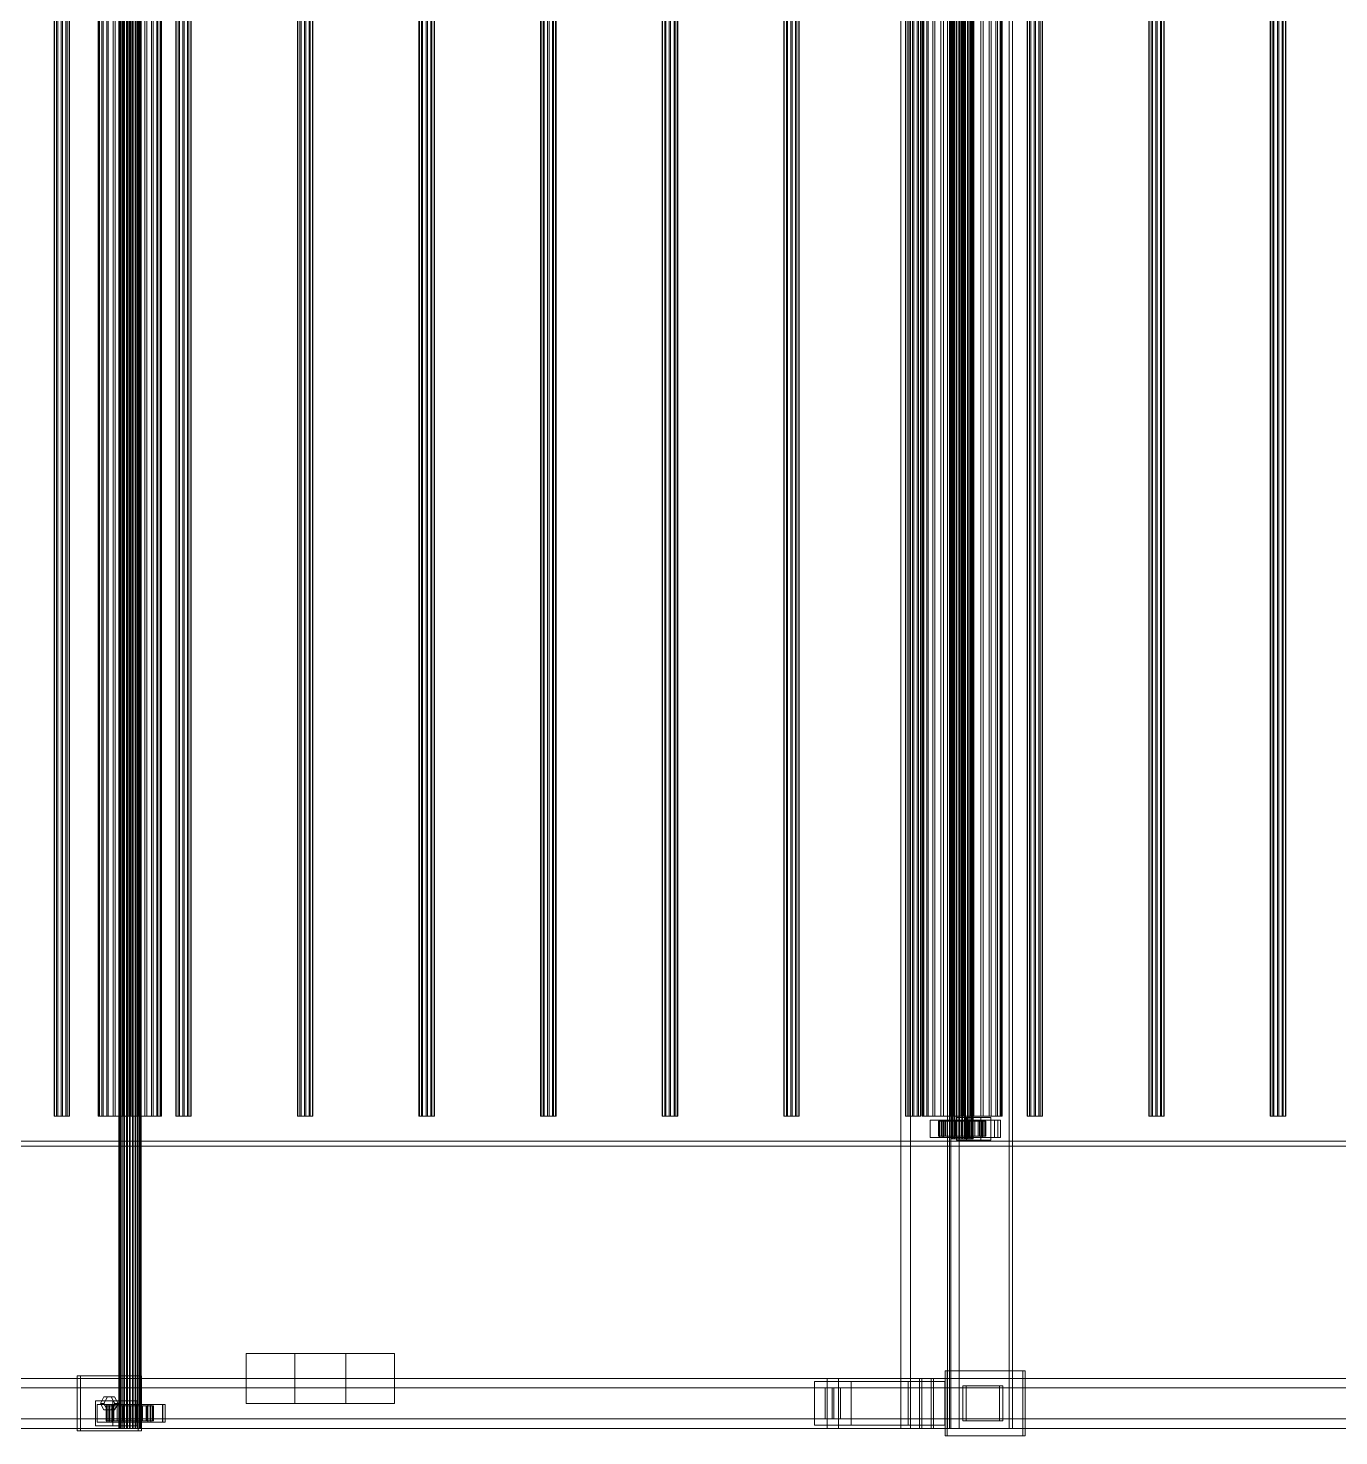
# Model space of a CAD drawing. Header units: millimetres. Extents: x -1970 to 59977, y -50268 to 6837.
# Drawn here: x 27973 to 29023, y -19506 to -18378 of the extents above; entities that cross this region are included whole.
import ezdxf

# ---------------------------------------------------------------- set-up
doc = ezdxf.new("R2010")
doc.units = ezdxf.units.MM
doc.layers.add('superior_C03', color=7, linetype='Continuous', lineweight=0)

msp = doc.modelspace()

# ---------------------------------------------------------------- linework, layer by layer
at = {"layer": 'superior_C03'}
for p, q in [((28045.63, -19500), (28045.63, -16500)), ((28045.855, -19500), (28045.855, -16500)), ((28046.019, -19500), (28046.019, -16500)), ((28046.677, -19500), (28046.677, -16500)), ((28046.994, -19500), (28046.994, -16500)), ((28048.04, -19500), (28048.04, -16500)), ((28048.489, -19500), (28048.489, -16500)), ((28049.853, -19500), (28049.853, -16500)), ((28050.403, -19500), (28050.403, -16500)), ((28051.99, -19500), (28051.99, -16500)), ((28052.604, -19500), (28052.604, -16500)), ((28054.307, -19500), (28054.307, -16500)), ((28054.942, -19500), (28054.942, -16500)), ((28056.646, -19500), (28056.646, -16500)), ((28057.259, -19500), (28057.259, -16500)), ((28058.847, -19500), (28058.847, -16500)), ((28059.397, -19500), (28059.397, -16500)), ((28060.76, -19500), (28060.76, -16500)), ((28061.209, -19500), (28061.209, -16500)), ((28062.255, -19500), (28062.255, -16500)), ((28062.573, -19500), (28062.573, -16500)), ((28063.23, -19500), (28063.23, -16500)), ((28063.395, -16500), (28063.395, -19500)), ((28063.619, -19500), (28063.619, -16500)), ((28672.271, -16500), (28672.271, -19500)), ((28680.131, -19500), (28680.131, -16500)), ((28709.696, -16500), (28709.696, -19500)), ((28711.249, -19500), (28711.249, -16500)), ((28712.391, -19500), (28712.391, -16500)), ((28719.109, -16500), (28719.109, -19500)), ((28759.199, -19500), (28759.199, -16500)), ((28761.894, -16500), (28761.894, -19500)), ((28712.428, -19268), (28712.428, -16732)), ((28712.652, -19268), (28712.652, -16732)), ((28712.816, -19268), (28712.816, -16732)), ((28713.474, -19268), (28713.474, -16732)), ((28713.791, -19268), (28713.791, -16732)), ((28714.838, -19268), (28714.838, -16732)), ((28715.287, -19268), (28715.287, -16732)), ((28716.65, -19268), (28716.65, -16732)), ((28717.2, -19268), (28717.2, -16732)), ((28718.787, -19268), (28718.787, -16732)), ((28719.401, -19268), (28719.401, -16732)), ((28721.105, -19268), (28721.105, -16732)), ((28721.74, -19268), (28721.74, -16732)), ((28723.443, -19268), (28723.443, -16732)), ((28724.057, -19268), (28724.057, -16732)), ((28725.644, -19268), (28725.644, -16732)), ((28726.194, -19268), (28726.194, -16732)), ((28727.558, -19268), (28727.558, -16732)), ((28728.007, -19268), (28728.007, -16732)), ((28729.053, -19268), (28729.053, -16732)), ((28729.37, -19268), (28729.37, -16732)), ((28730.028, -19268), (28730.028, -16732)), ((28730.192, -16732), (28730.192, -19268)), ((28730.416, -19268), (28730.416, -16732)), ((27993.921, -16750), (27993.921, -19250)), ((27994.265, -16750), (27994.265, -19250)), ((27995.941, -16750), (27995.941, -19250)), ((27996.84, -16750), (27996.84, -19250)), ((27999.553, -16750), (27999.553, -19250)), ((28000.665, -16750), (28000.665, -19250)), ((28003.377, -16750), (28003.377, -19250)), ((28004.277, -16750), (28004.277, -19250)), ((28005.953, -16750), (28005.953, -19250)), ((28006.297, -19250), (28006.297, -16750)), ((28029.241, -19250), (28029.241, -16750)), ((28029.874, -19250), (28029.874, -16750)), ((28030.337, -19250), (28030.337, -16750)), ((28032.193, -19250), (28032.193, -16750)), ((28033.09, -19250), (28033.09, -16750)), ((28036.042, -19250), (28036.042, -16750)), ((28037.309, -19250), (28037.309, -16750)), ((28041.157, -19250), (28041.157, -16750)), ((28042.709, -19250), (28042.709, -16750)), ((28047.189, -19250), (28047.189, -16750)), ((28048.921, -19250), (28048.921, -16750)), ((28053.729, -19250), (28053.729, -16750)), ((28055.521, -19250), (28055.521, -16750)), ((28060.329, -19250), (28060.329, -16750)), ((28062.06, -19250), (28062.06, -16750)), ((28066.541, -19250), (28066.541, -16750)), ((28068.093, -19250), (28068.093, -16750)), ((28071.94, -19250), (28071.94, -16750)), ((28073.208, -19250), (28073.208, -16750)), ((28076.16, -19250), (28076.16, -16750)), ((28077.056, -19250), (28077.056, -16750)), ((28078.912, -19250), (28078.912, -16750)), ((28079.376, -16750), (28079.376, -19250)), ((28080.009, -19250), (28080.009, -16750)), ((28091.367, -16750), (28091.367, -19250)), ((28091.71, -16750), (28091.71, -19250)), ((28093.387, -16750), (28093.387, -19250)), ((28094.286, -16750), (28094.286, -19250)), ((28096.999, -16750), (28096.999, -19250)), ((28098.11, -16750), (28098.11, -19250)), ((28100.823, -16750), (28100.823, -19250)), ((28101.722, -16750), (28101.722, -19250)), ((28103.399, -16750), (28103.399, -19250)), ((28103.742, -19250), (28103.742, -16750)), ((28188.812, -16750), (28188.812, -19250)), ((28189.156, -16750), (28189.156, -19250)), ((28190.832, -16750), (28190.832, -19250)), ((28191.732, -16750), (28191.732, -19250)), ((28194.444, -16750), (28194.444, -19250)), ((28195.556, -16750), (28195.556, -19250)), ((28198.269, -16750), (28198.269, -19250)), ((28199.168, -16750), (28199.168, -19250)), ((28200.844, -16750), (28200.844, -19250)), ((28201.188, -19250), (28201.188, -16750)), ((28286.258, -16750), (28286.258, -19250)), ((28286.602, -16750), (28286.602, -19250)), ((28288.278, -16750), (28288.278, -19250)), ((28289.177, -16750), (28289.177, -19250)), ((28291.89, -16750), (28291.89, -19250)), ((28293.002, -16750), (28293.002, -19250)), ((28295.714, -16750), (28295.714, -19250)), ((28296.614, -16750), (28296.614, -19250)), ((28298.29, -16750), (28298.29, -19250)), ((28298.634, -19250), (28298.634, -16750)), ((28383.704, -16750), (28383.704, -19250)), ((28384.047, -16750), (28384.047, -19250)), ((28385.724, -16750), (28385.724, -19250)), ((28386.623, -16750), (28386.623, -19250)), ((28389.336, -16750), (28389.336, -19250)), ((28390.447, -16750), (28390.447, -19250)), ((28393.16, -16750), (28393.16, -19250)), ((28394.059, -16750), (28394.059, -19250)), ((28395.736, -16750), (28395.736, -19250)), ((28396.079, -19250), (28396.079, -16750)), ((28481.149, -16750), (28481.149, -19250)), ((28481.493, -16750), (28481.493, -19250)), ((28483.169, -16750), (28483.169, -19250)), ((28484.069, -16750), (28484.069, -19250)), ((28486.781, -16750), (28486.781, -19250)), ((28487.893, -16750), (28487.893, -19250)), ((28490.606, -16750), (28490.606, -19250)), ((28491.505, -16750), (28491.505, -19250)), ((28493.181, -16750), (28493.181, -19250)), ((28493.525, -19250), (28493.525, -16750)), ((28578.595, -16750), (28578.595, -19250)), ((28578.939, -16750), (28578.939, -19250)), ((28580.615, -16750), (28580.615, -19250)), ((28581.514, -16750), (28581.514, -19250)), ((28584.227, -16750), (28584.227, -19250)), ((28585.339, -16750), (28585.339, -19250)), ((28588.051, -16750), (28588.051, -19250)), ((28588.951, -16750), (28588.951, -19250)), ((28590.627, -16750), (28590.627, -19250)), ((28590.971, -19250), (28590.971, -16750)), ((28676.041, -16750), (28676.041, -19250)), ((28676.384, -16750), (28676.384, -19250)), ((28678.061, -16750), (28678.061, -19250)), ((28678.96, -16750), (28678.96, -19250)), ((28681.673, -16750), (28681.673, -19250)), ((28682.784, -16750), (28682.784, -19250)), ((28685.497, -16750), (28685.497, -19250)), ((28686.396, -16750), (28686.396, -19250)), ((28688.073, -16750), (28688.073, -19250)), ((28688.416, -19250), (28688.416, -16750)), ((28689.442, -19250), (28689.442, -16750)), ((28690.239, -19250), (28690.239, -16750)), ((28690.824, -19250), (28690.824, -16750)), ((28693.162, -19250), (28693.162, -16750)), ((28694.291, -19250), (28694.291, -16750)), ((28698.01, -19250), (28698.01, -16750)), ((28699.607, -19250), (28699.607, -16750)), ((28704.454, -19250), (28704.454, -16750)), ((28706.41, -19250), (28706.41, -16750)), ((28712.054, -19250), (28712.054, -16750)), ((28714.236, -19250), (28714.236, -16750)), ((28720.293, -19250), (28720.293, -16750)), ((28722.551, -19250), (28722.551, -16750)), ((28728.609, -19250), (28728.609, -16750)), ((28730.79, -19250), (28730.79, -16750)), ((28736.434, -19250), (28736.434, -16750)), ((28738.39, -19250), (28738.39, -16750)), ((28743.237, -19250), (28743.237, -16750)), ((28744.834, -19250), (28744.834, -16750)), ((28748.553, -19250), (28748.553, -16750)), ((28749.682, -19250), (28749.682, -16750)), ((28752.02, -19250), (28752.02, -16750)), ((28752.605, -16750), (28752.605, -19250)), ((28753.402, -19250), (28753.402, -16750)), ((28773.486, -16750), (28773.486, -19250)), ((28773.83, -16750), (28773.83, -19250)), ((28775.506, -16750), (28775.506, -19250)), ((28776.406, -16750), (28776.406, -19250)), ((28779.118, -16750), (28779.118, -19250)), ((28780.23, -16750), (28780.23, -19250)), ((28782.942, -16750), (28782.942, -19250)), ((28783.842, -16750), (28783.842, -19250)), ((28785.518, -16750), (28785.518, -19250)), ((28785.862, -19250), (28785.862, -16750)), ((28870.932, -16750), (28870.932, -19250)), ((28871.275, -16750), (28871.275, -19250)), ((28872.952, -16750), (28872.952, -19250)), ((28873.851, -16750), (28873.851, -19250)), ((28876.564, -16750), (28876.564, -19250)), ((28877.676, -16750), (28877.676, -19250)), ((28880.388, -16750), (28880.388, -19250)), ((28881.288, -16750), (28881.288, -19250)), ((28882.964, -16750), (28882.964, -19250)), ((28883.308, -19250), (28883.308, -16750)), ((28968.378, -16750), (28968.378, -19250)), ((28968.721, -16750), (28968.721, -19250)), ((28970.398, -16750), (28970.398, -19250)), ((28971.297, -16750), (28971.297, -19250)), ((28974.009, -16750), (28974.009, -19250)), ((28975.121, -16750), (28975.121, -19250)), ((28977.834, -16750), (28977.834, -19250)), ((28978.733, -16750), (28978.733, -19250)), ((28980.41, -16750), (28980.41, -19250)), ((28980.753, -19250), (28980.753, -16750)), ((27994.265, -19250), (27993.921, -19250)), ((27993.921, -19250), (27995.941, -19250)), ((27996.84, -19250), (27994.265, -19250)), ((27995.941, -19250), (27999.553, -19250)), ((28000.665, -19250), (27996.84, -19250)), ((27999.553, -19250), (28003.377, -19250)), ((28004.277, -19250), (28000.665, -19250)), ((28003.377, -19250), (28005.953, -19250)), ((28006.297, -19250), (28004.277, -19250)), ((28005.953, -19250), (28006.297, -19250)), ((28029.874, -19250), (28029.241, -19250)), ((28029.241, -19250), (28030.337, -19250)), ((28032.193, -19250), (28029.874, -19250)), ((28030.337, -19250), (28033.09, -19250)), ((28036.042, -19250), (28032.193, -19250)), ((28033.09, -19250), (28037.309, -19250)), ((28041.157, -19250), (28036.042, -19250)), ((28037.309, -19250), (28042.709, -19250)), ((28047.189, -19250), (28041.157, -19250)), ((28042.709, -19250), (28048.921, -19250)), ((28053.729, -19250), (28047.189, -19250)), ((28048.921, -19250), (28055.521, -19250)), ((28060.329, -19250), (28053.729, -19250)), ((28055.521, -19250), (28062.06, -19250)), ((28066.541, -19250), (28060.329, -19250)), ((28062.06, -19250), (28068.093, -19250)), ((28071.94, -19250), (28066.541, -19250)), ((28068.093, -19250), (28073.208, -19250)), ((28076.16, -19250), (28071.94, -19250)), ((28073.208, -19250), (28077.056, -19250)), ((28078.912, -19250), (28076.16, -19250)), ((28077.056, -19250), (28079.376, -19250)), ((28080.009, -19250), (28078.912, -19250)), ((28079.376, -19250), (28080.009, -19250)), ((28091.71, -19250), (28091.367, -19250)), ((28091.367, -19250), (28093.387, -19250)), ((28094.286, -19250), (28091.71, -19250)), ((28093.387, -19250), (28096.999, -19250)), ((28098.11, -19250), (28094.286, -19250)), ((28096.999, -19250), (28100.823, -19250)), ((28101.722, -19250), (28098.11, -19250)), ((28100.823, -19250), (28103.399, -19250)), ((28103.742, -19250), (28101.722, -19250)), ((28103.399, -19250), (28103.742, -19250)), ((28189.156, -19250), (28188.812, -19250)), ((28188.812, -19250), (28190.832, -19250)), ((28191.732, -19250), (28189.156, -19250)), ((28190.832, -19250), (28194.444, -19250)), ((28195.556, -19250), (28191.732, -19250)), ((28194.444, -19250), (28198.269, -19250)), ((28199.168, -19250), (28195.556, -19250)), ((28198.269, -19250), (28200.844, -19250)), ((28201.188, -19250), (28199.168, -19250)), ((28200.844, -19250), (28201.188, -19250)), ((28286.602, -19250), (28286.258, -19250)), ((28286.258, -19250), (28288.278, -19250)), ((28289.177, -19250), (28286.602, -19250)), ((28288.278, -19250), (28291.89, -19250)), ((28293.002, -19250), (28289.177, -19250)), ((28291.89, -19250), (28295.714, -19250)), ((28296.614, -19250), (28293.002, -19250)), ((28295.714, -19250), (28298.29, -19250)), ((28298.634, -19250), (28296.614, -19250)), ((28298.29, -19250), (28298.634, -19250)), ((28384.047, -19250), (28383.704, -19250)), ((28383.704, -19250), (28385.724, -19250)), ((28386.623, -19250), (28384.047, -19250)), ((28385.724, -19250), (28389.336, -19250)), ((28390.447, -19250), (28386.623, -19250)), ((28389.336, -19250), (28393.16, -19250)), ((28394.059, -19250), (28390.447, -19250)), ((28393.16, -19250), (28395.736, -19250)), ((28396.079, -19250), (28394.059, -19250)), ((28395.736, -19250), (28396.079, -19250)), ((28481.493, -19250), (28481.149, -19250)), ((28481.149, -19250), (28483.169, -19250)), ((28484.069, -19250), (28481.493, -19250)), ((28483.169, -19250), (28486.781, -19250)), ((28487.893, -19250), (28484.069, -19250)), ((28486.781, -19250), (28490.606, -19250)), ((28491.505, -19250), (28487.893, -19250)), ((28490.606, -19250), (28493.181, -19250)), ((28493.525, -19250), (28491.505, -19250)), ((28493.181, -19250), (28493.525, -19250)), ((28578.939, -19250), (28578.595, -19250)), ((28578.595, -19250), (28580.615, -19250)), ((28581.514, -19250), (28578.939, -19250)), ((28580.615, -19250), (28584.227, -19250)), ((28585.339, -19250), (28581.514, -19250)), ((28584.227, -19250), (28588.051, -19250)), ((28588.951, -19250), (28585.339, -19250)), ((28588.051, -19250), (28590.627, -19250)), ((28590.971, -19250), (28588.951, -19250)), ((28590.627, -19250), (28590.971, -19250)), ((28676.384, -19250), (28676.041, -19250)), ((28676.041, -19250), (28678.061, -19250)), ((28678.96, -19250), (28676.384, -19250)), ((28678.061, -19250), (28681.673, -19250)), ((28682.784, -19250), (28678.96, -19250)), ((28681.673, -19250), (28685.497, -19250)), ((28686.396, -19250), (28682.784, -19250)), ((28685.497, -19250), (28688.073, -19250)), ((28688.416, -19250), (28686.396, -19250)), ((28688.073, -19250), (28688.416, -19250)), ((28690.239, -19250), (28689.442, -19250)), ((28689.442, -19250), (28690.824, -19250)), ((28693.162, -19250), (28690.239, -19250)), ((28690.824, -19250), (28694.291, -19250)), ((28698.01, -19250), (28693.162, -19250)), ((28694.291, -19250), (28699.607, -19250)), ((28705.538, -19253), (28695.793, -19253)), ((28695.793, -19253), (28695.793, -19267)), ((28706.573, -19253), (28695.793, -19253)), ((28704.454, -19250), (28698.01, -19250)), ((28699.607, -19250), (28706.41, -19250)), ((28703.254, -19254), (28702.434, -19254)), ((28702.434, -19254), (28712.428, -19254)), ((28702.434, -19266), (28702.434, -19254)), ((28702.434, -19254), (28702.907, -19254)), ((28702.907, -19254), (28712.652, -19254)), ((28702.907, -19266), (28702.907, -19254)), ((28702.907, -19254), (28704.643, -19254)), ((28749.974, -19253), (28703.2, -19253)), ((28703.2, -19253), (28703.2, -19267)), ((28705.446, -19253), (28703.2, -19253)), ((28705.313, -19254), (28703.254, -19254)), ((28703.254, -19254), (28712.816, -19254)), ((28703.254, -19266), (28703.254, -19254)), ((28712.054, -19250), (28704.454, -19250)), ((28704.643, -19254), (28713.474, -19254)), ((28704.643, -19266), (28704.643, -19254)), ((28704.643, -19254), (28707.521, -19254)), ((28708.469, -19254), (28705.313, -19254)), ((28705.313, -19254), (28713.791, -19254)), ((28705.313, -19266), (28705.313, -19254)), ((28705.446, -19267), (28705.446, -19253)), ((28705.446, -19253), (28752.22, -19253)), ((28705.538, -19267), (28705.538, -19253)), ((28705.538, -19253), (28716.317, -19253)), ((28706.41, -19250), (28714.236, -19250)), ((28706.573, -19267), (28706.573, -19253)), ((28706.573, -19253), (28716.317, -19253)), ((28707.521, -19254), (28714.838, -19254)), ((28707.521, -19266), (28707.521, -19254)), ((28707.521, -19254), (28711.347, -19254)), ((28712.509, -19254), (28708.469, -19254)), ((28708.469, -19254), (28715.287, -19254)), ((28708.469, -19266), (28708.469, -19254)), ((28711.347, -19254), (28716.65, -19254)), ((28711.347, -19266), (28711.347, -19254)), ((28711.347, -19254), (28715.86, -19254)), ((28720.293, -19250), (28712.054, -19250)), ((28712.428, -19254), (28712.816, -19254)), ((28712.428, -19254), (28712.428, -19266)), ((28712.652, -19254), (28712.428, -19254)), ((28717.155, -19254), (28712.509, -19254)), ((28712.509, -19254), (28717.2, -19254)), ((28712.509, -19266), (28712.509, -19254)), ((28712.652, -19254), (28712.652, -19266)), ((28713.474, -19254), (28712.652, -19254)), ((28712.816, -19254), (28713.791, -19254)), ((28712.816, -19254), (28712.816, -19266)), ((28713.474, -19254), (28713.474, -19266)), ((28714.838, -19254), (28713.474, -19254)), ((28713.791, -19254), (28715.287, -19254)), ((28713.791, -19254), (28713.791, -19266)), ((28714.236, -19250), (28722.551, -19250)), ((28714.838, -19254), (28714.838, -19266)), ((28716.65, -19254), (28714.838, -19254)), ((28715.287, -19254), (28717.2, -19254)), ((28715.287, -19254), (28715.287, -19266)), ((28715.86, -19254), (28718.787, -19254)), ((28715.86, -19266), (28715.86, -19254)), ((28715.86, -19254), (28720.752, -19254)), ((28716.317, -19253), (28716.317, -19267)), ((28716.65, -19254), (28716.65, -19266)), ((28718.787, -19254), (28716.65, -19254)), ((28736.332, -19251), (28716.843, -19251)), ((28716.843, -19251), (28716.843, -19269)), ((28724.928, -19251), (28716.843, -19251)), ((28722.092, -19254), (28717.155, -19254)), ((28717.155, -19254), (28719.401, -19254)), ((28717.155, -19266), (28717.155, -19254)), ((28717.2, -19254), (28719.401, -19254)), ((28717.2, -19254), (28717.2, -19266)), ((28718.787, -19254), (28718.787, -19266)), ((28721.105, -19254), (28718.787, -19254)), ((28719.401, -19254), (28721.74, -19254)), ((28719.401, -19254), (28719.401, -19266)), ((28728.609, -19250), (28720.293, -19250)), ((28720.752, -19254), (28721.105, -19254)), ((28720.752, -19266), (28720.752, -19254)), ((28720.752, -19254), (28725.689, -19254)), ((28721.105, -19254), (28721.105, -19266)), ((28723.443, -19254), (28721.105, -19254)), ((28722.092, -19254), (28721.74, -19254)), ((28721.74, -19254), (28724.057, -19254)), ((28721.74, -19254), (28721.74, -19266)), ((28726.984, -19254), (28722.092, -19254)), ((28722.092, -19266), (28722.092, -19254)), ((28722.551, -19250), (28730.79, -19250)), ((28725.689, -19254), (28723.443, -19254)), ((28723.443, -19254), (28723.443, -19266)), ((28725.644, -19254), (28723.443, -19254)), ((28726.984, -19254), (28724.057, -19254)), ((28724.057, -19254), (28726.194, -19254)), ((28724.057, -19254), (28724.057, -19266)), ((28724.928, -19269), (28724.928, -19251)), ((28724.928, -19251), (28744.417, -19251)), ((28730.336, -19254), (28725.644, -19254)), ((28725.644, -19254), (28725.644, -19266)), ((28727.558, -19254), (28725.644, -19254)), ((28725.689, -19266), (28725.689, -19254)), ((28725.689, -19254), (28730.336, -19254)), ((28731.497, -19254), (28726.194, -19254)), ((28726.194, -19254), (28728.007, -19254)), ((28726.194, -19254), (28726.194, -19266)), ((28736.72, -19253), (28726.976, -19253)), ((28726.976, -19253), (28726.976, -19267)), ((28737.755, -19253), (28726.976, -19253)), ((28731.497, -19254), (28726.984, -19254)), ((28726.984, -19266), (28726.984, -19254)), ((28734.375, -19254), (28727.558, -19254)), ((28727.558, -19254), (28727.558, -19266)), ((28729.053, -19254), (28727.558, -19254)), ((28735.323, -19254), (28728.007, -19254)), ((28728.007, -19254), (28729.37, -19254)), ((28728.007, -19254), (28728.007, -19266)), ((28736.434, -19250), (28728.609, -19250)), ((28737.531, -19254), (28729.053, -19254)), ((28729.053, -19254), (28729.053, -19266)), ((28730.028, -19254), (28729.053, -19254)), ((28738.202, -19254), (28729.37, -19254)), ((28729.37, -19254), (28730.192, -19254)), ((28729.37, -19254), (28729.37, -19266)), ((28739.59, -19254), (28730.028, -19254)), ((28730.028, -19254), (28730.028, -19266)), ((28730.416, -19254), (28730.028, -19254)), ((28730.192, -19254), (28739.937, -19254)), ((28730.192, -19266), (28730.192, -19254)), ((28730.192, -19254), (28730.416, -19254)), ((28730.336, -19266), (28730.336, -19254)), ((28730.336, -19254), (28734.375, -19254)), ((28740.41, -19254), (28730.416, -19254)), ((28730.416, -19254), (28730.416, -19266)), ((28730.79, -19250), (28738.39, -19250)), ((28735.323, -19254), (28731.497, -19254)), ((28731.497, -19266), (28731.497, -19254)), ((28734.375, -19266), (28734.375, -19254)), ((28734.375, -19254), (28737.531, -19254)), ((28738.202, -19254), (28735.323, -19254)), ((28735.323, -19266), (28735.323, -19254)), ((28736.332, -19269), (28736.332, -19251)), ((28736.332, -19251), (28744.417, -19251)), ((28743.237, -19250), (28736.434, -19250)), ((28736.72, -19267), (28736.72, -19253)), ((28736.72, -19253), (28747.5, -19253)), ((28737.531, -19266), (28737.531, -19254)), ((28737.531, -19254), (28739.59, -19254)), ((28737.755, -19267), (28737.755, -19253)), ((28737.755, -19253), (28747.5, -19253)), ((28739.937, -19254), (28738.202, -19254)), ((28738.202, -19266), (28738.202, -19254)), ((28738.39, -19250), (28744.834, -19250)), ((28739.59, -19266), (28739.59, -19254)), ((28739.59, -19254), (28740.41, -19254)), ((28739.937, -19254), (28739.937, -19266)), ((28740.41, -19254), (28739.937, -19254)), ((28740.41, -19266), (28740.41, -19254)), ((28748.553, -19250), (28743.237, -19250)), ((28744.417, -19251), (28744.417, -19269)), ((28744.834, -19250), (28749.682, -19250)), ((28747.5, -19253), (28747.5, -19267)), ((28752.02, -19250), (28748.553, -19250)), ((28749.682, -19250), (28752.605, -19250)), ((28749.974, -19267), (28749.974, -19253)), ((28749.974, -19253), (28752.22, -19253)), ((28753.402, -19250), (28752.02, -19250)), ((28752.22, -19253), (28752.22, -19267)), ((28752.605, -19250), (28753.402, -19250)), ((28773.83, -19250), (28773.486, -19250)), ((28773.486, -19250), (28775.506, -19250)), ((28776.406, -19250), (28773.83, -19250)), ((28775.506, -19250), (28779.118, -19250)), ((28780.23, -19250), (28776.406, -19250)), ((28779.118, -19250), (28782.942, -19250)), ((28783.842, -19250), (28780.23, -19250)), ((28782.942, -19250), (28785.518, -19250)), ((28785.862, -19250), (28783.842, -19250)), ((28785.518, -19250), (28785.862, -19250)), ((28871.275, -19250), (28870.932, -19250)), ((28870.932, -19250), (28872.952, -19250)), ((28873.851, -19250), (28871.275, -19250)), ((28872.952, -19250), (28876.564, -19250)), ((28877.676, -19250), (28873.851, -19250)), ((28876.564, -19250), (28880.388, -19250)), ((28881.288, -19250), (28877.676, -19250)), ((28880.388, -19250), (28882.964, -19250)), ((28883.308, -19250), (28881.288, -19250)), ((28882.964, -19250), (28883.308, -19250)), ((28968.721, -19250), (28968.378, -19250)), ((28968.378, -19250), (28970.398, -19250)), ((28971.297, -19250), (28968.721, -19250)), ((28970.398, -19250), (28974.009, -19250)), ((28975.121, -19250), (28971.297, -19250)), ((28974.009, -19250), (28977.834, -19250)), ((28978.733, -19250), (28975.121, -19250)), ((28977.834, -19250), (28980.41, -19250)), ((28980.753, -19250), (28978.733, -19250)), ((28980.41, -19250), (28980.753, -19250)), ((38691.362, -19270), (27582.557, -19270)), ((27583.456, -19270), (38692.26, -19270)), ((27611.752, -19270), (38720.557, -19270)), ((28695.793, -19267), (28705.538, -19267)), ((28695.793, -19267), (28706.573, -19267)), ((28712.428, -19266), (28702.434, -19266)), ((28702.434, -19266), (28703.254, -19266)), ((28702.907, -19266), (28702.434, -19266)), ((28712.652, -19266), (28702.907, -19266)), ((28704.643, -19266), (28702.907, -19266)), ((28703.2, -19267), (28749.974, -19267)), ((28703.2, -19267), (28705.446, -19267)), ((28712.816, -19266), (28703.254, -19266)), ((28703.254, -19266), (28705.313, -19266)), ((28713.474, -19266), (28704.643, -19266)), ((28707.521, -19266), (28704.643, -19266)), ((28713.791, -19266), (28705.313, -19266)), ((28705.313, -19266), (28708.469, -19266)), ((28752.22, -19267), (28705.446, -19267)), ((28716.317, -19267), (28705.538, -19267)), ((28716.317, -19267), (28706.573, -19267)), ((28714.838, -19266), (28707.521, -19266)), ((28711.347, -19266), (28707.521, -19266)), ((28715.287, -19266), (28708.469, -19266)), ((28708.469, -19266), (28712.509, -19266)), ((28716.65, -19266), (28711.347, -19266)), ((28715.86, -19266), (28711.347, -19266)), ((28712.816, -19266), (28712.428, -19266)), ((28712.428, -19266), (28712.652, -19266)), ((28712.652, -19268), (28712.428, -19268)), ((28712.428, -19268), (28712.816, -19268)), ((28717.2, -19266), (28712.509, -19266)), ((28712.509, -19266), (28717.155, -19266)), ((28712.652, -19266), (28713.474, -19266)), ((28713.474, -19268), (28712.652, -19268)), ((28713.791, -19266), (28712.816, -19266)), ((28712.816, -19268), (28713.791, -19268)), ((28713.474, -19266), (28714.838, -19266)), ((28714.838, -19268), (28713.474, -19268)), ((28715.287, -19266), (28713.791, -19266)), ((28713.791, -19268), (28715.287, -19268)), ((28714.838, -19266), (28716.65, -19266)), ((28716.65, -19268), (28714.838, -19268)), ((28717.2, -19266), (28715.287, -19266)), ((28715.287, -19268), (28717.2, -19268)), ((28718.787, -19266), (28715.86, -19266)), ((28720.752, -19266), (28715.86, -19266)), ((28716.65, -19266), (28718.787, -19266)), ((28718.787, -19268), (28716.65, -19268)), ((28716.843, -19269), (28736.332, -19269)), ((28724.928, -19269), (28716.843, -19269)), ((28719.401, -19266), (28717.155, -19266)), ((28717.155, -19266), (28722.092, -19266)), ((28719.401, -19266), (28717.2, -19266)), ((28717.2, -19268), (28719.401, -19268)), ((28718.787, -19266), (28721.105, -19266)), ((28721.105, -19268), (28718.787, -19268)), ((28721.74, -19266), (28719.401, -19266)), ((28719.401, -19268), (28721.74, -19268)), ((28721.105, -19266), (28720.752, -19266)), ((28725.689, -19266), (28720.752, -19266)), ((28721.105, -19266), (28723.443, -19266)), ((28723.443, -19268), (28721.105, -19268)), ((28724.057, -19266), (28721.74, -19266)), ((28721.74, -19266), (28722.092, -19266)), ((28721.74, -19268), (28724.057, -19268)), ((28722.092, -19266), (28726.984, -19266)), ((28723.443, -19266), (28725.689, -19266)), ((28723.443, -19266), (28725.644, -19266)), ((28725.644, -19268), (28723.443, -19268)), ((28726.194, -19266), (28724.057, -19266)), ((28724.057, -19266), (28726.984, -19266)), ((28724.057, -19268), (28726.194, -19268)), ((28744.417, -19269), (28724.928, -19269)), ((28725.644, -19266), (28730.336, -19266)), ((28725.644, -19266), (28727.558, -19266)), ((28727.558, -19268), (28725.644, -19268)), ((28730.336, -19266), (28725.689, -19266)), ((28728.007, -19266), (28726.194, -19266)), ((28726.194, -19266), (28731.497, -19266)), ((28726.194, -19268), (28728.007, -19268)), ((28726.976, -19267), (28736.72, -19267)), ((28726.976, -19267), (28737.755, -19267)), ((28726.984, -19266), (28731.497, -19266)), ((28727.558, -19266), (28734.375, -19266)), ((28727.558, -19266), (28729.053, -19266)), ((28729.053, -19268), (28727.558, -19268)), ((28729.37, -19266), (28728.007, -19266)), ((28728.007, -19266), (28735.323, -19266)), ((28728.007, -19268), (28729.37, -19268)), ((28729.053, -19266), (28737.531, -19266)), ((28729.053, -19266), (28730.028, -19266)), ((28730.028, -19268), (28729.053, -19268)), ((28730.192, -19266), (28729.37, -19266)), ((28729.37, -19266), (28738.202, -19266)), ((28729.37, -19268), (28730.192, -19268)), ((28730.028, -19266), (28739.59, -19266)), ((28730.028, -19266), (28730.416, -19266)), ((28730.416, -19268), (28730.028, -19268)), ((28739.937, -19266), (28730.192, -19266)), ((28730.416, -19266), (28730.192, -19266)), ((28730.192, -19268), (28730.416, -19268)), ((28734.375, -19266), (28730.336, -19266)), ((28730.416, -19266), (28740.41, -19266)), ((28731.497, -19266), (28735.323, -19266)), ((28737.531, -19266), (28734.375, -19266)), ((28735.323, -19266), (28738.202, -19266)), ((28744.417, -19269), (28736.332, -19269)), ((28747.5, -19267), (28736.72, -19267)), ((28739.59, -19266), (28737.531, -19266)), ((28747.5, -19267), (28737.755, -19267)), ((28738.202, -19266), (28739.937, -19266)), ((28740.41, -19266), (28739.59, -19266)), ((28739.937, -19266), (28740.41, -19266)), ((28752.22, -19267), (28749.974, -19267)), ((27582.557, -19274), (38691.362, -19274)), ((38720.557, -19274), (27611.752, -19274)), ((28186.72, -19440), (28147.742, -19440)), ((28147.742, -19440), (28147.742, -19480)), ((28227.691, -19440), (28147.742, -19440)), ((28186.72, -19480), (28186.72, -19440)), ((28186.72, -19440), (28266.67, -19440)), ((28227.691, -19480), (28227.691, -19440)), ((28227.691, -19440), (28266.67, -19440)), ((28266.67, -19440), (28266.67, -19480)), ((28613.383, -19460), (27444.035, -19460)), ((27453.018, -19460), (28622.366, -19460)), ((28689.188, -19460), (27498.73, -19460)), ((27506.119, -19460), (28696.577, -19460)), ((28061.155, -19458), (28012.432, -19458)), ((28012.432, -19458), (28012.432, -19502)), ((28015.127, -19458), (28012.432, -19458)), ((28015.127, -19502), (28015.127, -19458)), ((28015.127, -19458), (28063.85, -19458)), ((28061.155, -19502), (28061.155, -19458)), ((28061.155, -19458), (28063.85, -19458)), ((28063.85, -19458), (28063.85, -19502)), ((28632.491, -19462.5), (28603.257, -19462.5)), ((28603.257, -19462.5), (28603.257, -19497.5)), ((28678.266, -19462.5), (28603.257, -19462.5)), ((28613.383, -19460), (28613.383, -19500)), ((28622.366, -19460), (28613.383, -19460)), ((29782.73, -19460), (28613.383, -19460)), ((28622.366, -19500), (28622.366, -19460)), ((28622.366, -19460), (29791.713, -19460)), ((28632.491, -19497.5), (28632.491, -19462.5)), ((28632.491, -19462.5), (28707.499, -19462.5)), ((28678.266, -19497.5), (28678.266, -19462.5)), ((28678.266, -19462.5), (28707.499, -19462.5)), ((28687.268, -19460), (28698.497, -19460)), ((28687.268, -19500), (28687.268, -19460)), ((29856.616, -19460), (28687.268, -19460)), ((28689.188, -19460), (28689.188, -19500)), ((28696.577, -19460), (28689.188, -19460)), ((28696.577, -19500), (28696.577, -19460)), ((28698.497, -19460), (28698.497, -19500)), ((28698.497, -19460), (29867.845, -19460)), ((28707.499, -19462.5), (28707.499, -19497.5)), ((28770.122, -19454), (28707.756, -19454)), ((28707.756, -19454), (28707.756, -19506)), ((28709.553, -19454), (28707.756, -19454)), ((28709.553, -19506), (28709.553, -19454)), ((28709.553, -19454), (28771.918, -19454)), ((28770.122, -19506), (28770.122, -19454)), ((28770.122, -19454), (28771.918, -19454)), ((28771.918, -19454), (28771.918, -19506)), ((28611.704, -19467.5), (27496.255, -19467.5)), ((27508.594, -19467.5), (28624.044, -19467.5)), ((28030.947, -19480), (28033.87, -19474.804)), ((28036.565, -19474.804), (28033.642, -19480)), ((28033.87, -19474.804), (28039.717, -19474.804)), ((28036.565, -19474.804), (28033.87, -19474.804)), ((28042.412, -19474.804), (28036.565, -19474.804)), ((28039.717, -19474.804), (28042.64, -19480)), ((28042.412, -19474.804), (28039.717, -19474.804)), ((28045.335, -19480), (28042.412, -19474.804)), ((28611.704, -19467.5), (28611.704, -19492.5)), ((28624.044, -19467.5), (28611.704, -19467.5)), ((28618.548, -19467.5), (28617.2, -19467.5)), ((28617.2, -19467.5), (28617.2, -19492.5)), ((28617.2, -19467.5), (29861.556, -19467.5)), ((28618.548, -19492.5), (28618.548, -19467.5)), ((29862.904, -19467.5), (28618.548, -19467.5)), ((28624.044, -19492.5), (28624.044, -19467.5)), ((28751.31, -19466), (28722.076, -19466)), ((28722.076, -19466), (28722.076, -19494)), ((28724.771, -19466), (28722.076, -19466)), ((28724.771, -19494), (28724.771, -19466)), ((28724.771, -19466), (28754.005, -19466)), ((28751.31, -19494), (28751.31, -19466)), ((28751.31, -19466), (28754.005, -19466)), ((28754.005, -19466), (28754.005, -19494)), ((28046.538, -19478), (28027.049, -19478)), ((28027.049, -19478), (28027.049, -19498)), ((28041.062, -19478), (28027.049, -19478)), ((28040.164, -19481), (28028.471, -19481)), ((28028.471, -19481), (28028.471, -19495)), ((28037.903, -19481), (28028.471, -19481)), ((28033.87, -19485.196), (28030.947, -19480)), ((28030.947, -19480), (28033.642, -19480)), ((28033.642, -19480), (28036.565, -19485.196)), ((28039.717, -19485.196), (28033.87, -19485.196)), ((28036.565, -19485.196), (28033.87, -19485.196)), ((28036.457, -19482), (28035.637, -19482)), ((28035.637, -19482), (28045.63, -19482)), ((28035.637, -19494), (28035.637, -19482)), ((28035.637, -19482), (28036.11, -19482)), ((28036.11, -19482), (28045.855, -19482)), ((28036.11, -19494), (28036.11, -19482)), ((28036.11, -19482), (28037.845, -19482)), ((28081.08, -19481), (28036.255, -19481)), ((28036.255, -19481), (28036.255, -19495)), ((28038.051, -19481), (28036.255, -19481)), ((28038.516, -19482), (28036.457, -19482)), ((28036.457, -19482), (28046.019, -19482)), ((28036.457, -19494), (28036.457, -19482)), ((28036.565, -19485.196), (28042.412, -19485.196)), ((28037.845, -19482), (28046.677, -19482)), ((28037.845, -19494), (28037.845, -19482)), ((28037.845, -19482), (28040.724, -19482)), ((28037.903, -19495), (28037.903, -19481)), ((28037.903, -19481), (28049.596, -19481)), ((28038.051, -19495), (28038.051, -19481)), ((28038.051, -19481), (28082.876, -19481)), ((28041.672, -19482), (28038.516, -19482)), ((28038.516, -19482), (28046.994, -19482)), ((28038.516, -19494), (28038.516, -19482)), ((28042.64, -19480), (28039.717, -19485.196)), ((28042.412, -19485.196), (28039.717, -19485.196)), ((28040.164, -19495), (28040.164, -19481)), ((28040.164, -19481), (28049.596, -19481)), ((28040.724, -19482), (28048.04, -19482)), ((28040.724, -19494), (28040.724, -19482)), ((28040.724, -19482), (28044.55, -19482)), ((28041.062, -19498), (28041.062, -19478)), ((28041.062, -19478), (28060.552, -19478)), ((28045.711, -19482), (28041.672, -19482)), ((28041.672, -19482), (28048.489, -19482)), ((28041.672, -19494), (28041.672, -19482)), ((28042.412, -19485.196), (28045.335, -19480)), ((28045.335, -19480), (28042.64, -19480)), ((28044.55, -19482), (28049.853, -19482)), ((28044.55, -19494), (28044.55, -19482)), ((28044.55, -19482), (28049.063, -19482)), ((28045.63, -19482), (28046.019, -19482)), ((28045.63, -19482), (28045.63, -19494)), ((28045.855, -19482), (28045.63, -19482)), ((28050.358, -19482), (28045.711, -19482)), ((28045.711, -19482), (28050.403, -19482)), ((28045.711, -19494), (28045.711, -19482)), ((28045.855, -19482), (28045.855, -19494)), ((28046.677, -19482), (28045.855, -19482)), ((28046.019, -19482), (28046.994, -19482)), ((28046.019, -19482), (28046.019, -19494)), ((28046.538, -19498), (28046.538, -19478)), ((28046.538, -19478), (28060.552, -19478)), ((28046.677, -19482), (28046.677, -19494)), ((28048.04, -19482), (28046.677, -19482)), ((28046.994, -19482), (28048.489, -19482)), ((28046.994, -19482), (28046.994, -19494)), ((28048.04, -19482), (28048.04, -19494)), ((28049.853, -19482), (28048.04, -19482)), ((28048.489, -19482), (28050.403, -19482)), ((28048.489, -19482), (28048.489, -19494)), ((28049.063, -19482), (28051.99, -19482)), ((28049.063, -19494), (28049.063, -19482)), ((28049.063, -19482), (28053.954, -19482)), ((28049.596, -19481), (28049.596, -19495)), ((28049.853, -19482), (28049.853, -19494)), ((28051.99, -19482), (28049.853, -19482)), ((28055.295, -19482), (28050.358, -19482)), ((28050.358, -19482), (28052.604, -19482)), ((28050.358, -19494), (28050.358, -19482)), ((28050.403, -19482), (28052.604, -19482)), ((28050.403, -19482), (28050.403, -19494)), ((28051.99, -19482), (28051.99, -19494)), ((28054.307, -19482), (28051.99, -19482)), ((28052.604, -19482), (28054.942, -19482)), ((28052.604, -19482), (28052.604, -19494)), ((28053.954, -19482), (28054.307, -19482)), ((28053.954, -19494), (28053.954, -19482)), ((28053.954, -19482), (28058.892, -19482)), ((28054.307, -19482), (28054.307, -19494)), ((28056.646, -19482), (28054.307, -19482)), ((28055.295, -19482), (28054.942, -19482)), ((28054.942, -19482), (28057.259, -19482)), ((28054.942, -19482), (28054.942, -19494)), ((28060.187, -19482), (28055.295, -19482)), ((28055.295, -19494), (28055.295, -19482)), ((28058.892, -19482), (28056.646, -19482)), ((28056.646, -19482), (28056.646, -19494)), ((28058.847, -19482), (28056.646, -19482)), ((28060.187, -19482), (28057.259, -19482)), ((28057.259, -19482), (28059.397, -19482)), ((28057.259, -19482), (28057.259, -19494)), ((28063.538, -19482), (28058.847, -19482)), ((28058.847, -19482), (28058.847, -19494)), ((28060.76, -19482), (28058.847, -19482)), ((28058.892, -19494), (28058.892, -19482)), ((28058.892, -19482), (28063.538, -19482)), ((28064.699, -19482), (28059.397, -19482)), ((28059.397, -19482), (28061.209, -19482)), ((28059.397, -19482), (28059.397, -19494)), ((28071.347, -19481), (28059.653, -19481)), ((28059.653, -19481), (28059.653, -19495)), ((28069.085, -19481), (28059.653, -19481)), ((28064.699, -19482), (28060.187, -19482)), ((28060.187, -19494), (28060.187, -19482)), ((28060.552, -19478), (28060.552, -19498)), ((28067.577, -19482), (28060.76, -19482)), ((28060.76, -19482), (28060.76, -19494)), ((28062.255, -19482), (28060.76, -19482)), ((28068.525, -19482), (28061.209, -19482)), ((28061.209, -19482), (28062.573, -19482)), ((28061.209, -19482), (28061.209, -19494)), ((28070.734, -19482), (28062.255, -19482)), ((28062.255, -19482), (28062.255, -19494)), ((28063.23, -19482), (28062.255, -19482)), ((28071.404, -19482), (28062.573, -19482)), ((28062.573, -19482), (28063.395, -19482)), ((28062.573, -19482), (28062.573, -19494)), ((28072.792, -19482), (28063.23, -19482)), ((28063.23, -19482), (28063.23, -19494)), ((28063.619, -19482), (28063.23, -19482)), ((28063.395, -19482), (28073.139, -19482)), ((28063.395, -19494), (28063.395, -19482)), ((28063.395, -19482), (28063.619, -19482)), ((28063.538, -19494), (28063.538, -19482)), ((28063.538, -19482), (28067.577, -19482)), ((28073.613, -19482), (28063.619, -19482)), ((28063.619, -19482), (28063.619, -19494)), ((28068.525, -19482), (28064.699, -19482)), ((28064.699, -19494), (28064.699, -19482)), ((28067.577, -19494), (28067.577, -19482)), ((28067.577, -19482), (28070.734, -19482)), ((28071.404, -19482), (28068.525, -19482)), ((28068.525, -19494), (28068.525, -19482)), ((28069.085, -19495), (28069.085, -19481)), ((28069.085, -19481), (28080.779, -19481)), ((28070.734, -19494), (28070.734, -19482)), ((28070.734, -19482), (28072.792, -19482)), ((28071.347, -19495), (28071.347, -19481)), ((28071.347, -19481), (28080.779, -19481)), ((28073.139, -19482), (28071.404, -19482)), ((28071.404, -19494), (28071.404, -19482)), ((28072.792, -19494), (28072.792, -19482)), ((28072.792, -19482), (28073.613, -19482)), ((28073.139, -19482), (28073.139, -19494)), ((28073.613, -19482), (28073.139, -19482)), ((28073.613, -19494), (28073.613, -19482)), ((28080.779, -19481), (28080.779, -19495)), ((28081.08, -19495), (28081.08, -19481)), ((28081.08, -19481), (28082.876, -19481)), ((28082.876, -19481), (28082.876, -19495)), ((28147.742, -19480), (28186.72, -19480)), ((28147.742, -19480), (28227.691, -19480)), ((28266.67, -19480), (28186.72, -19480)), ((28266.67, -19480), (28227.691, -19480)), ((27496.255, -19492.5), (28611.704, -19492.5)), ((27508.594, -19492.5), (28624.044, -19492.5)), ((28028.471, -19495), (28040.164, -19495)), ((28028.471, -19495), (28037.903, -19495)), ((28045.63, -19494), (28035.637, -19494)), ((28035.637, -19494), (28036.457, -19494)), ((28036.11, -19494), (28035.637, -19494)), ((28045.855, -19494), (28036.11, -19494)), ((28037.845, -19494), (28036.11, -19494)), ((28036.255, -19495), (28081.08, -19495)), ((28036.255, -19495), (28038.051, -19495)), ((28046.019, -19494), (28036.457, -19494)), ((28036.457, -19494), (28038.516, -19494)), ((28046.677, -19494), (28037.845, -19494)), ((28040.724, -19494), (28037.845, -19494)), ((28049.596, -19495), (28037.903, -19495)), ((28082.876, -19495), (28038.051, -19495)), ((28046.994, -19494), (28038.516, -19494)), ((28038.516, -19494), (28041.672, -19494)), ((28049.596, -19495), (28040.164, -19495)), ((28048.04, -19494), (28040.724, -19494)), ((28044.55, -19494), (28040.724, -19494)), ((28048.489, -19494), (28041.672, -19494)), ((28041.672, -19494), (28045.711, -19494)), ((28049.853, -19494), (28044.55, -19494)), ((28049.063, -19494), (28044.55, -19494)), ((28046.019, -19494), (28045.63, -19494)), ((28045.63, -19494), (28045.855, -19494)), ((28050.403, -19494), (28045.711, -19494)), ((28045.711, -19494), (28050.358, -19494)), ((28045.855, -19494), (28046.677, -19494)), ((28046.994, -19494), (28046.019, -19494)), ((28046.677, -19494), (28048.04, -19494)), ((28048.489, -19494), (28046.994, -19494)), ((28048.04, -19494), (28049.853, -19494)), ((28050.403, -19494), (28048.489, -19494)), ((28051.99, -19494), (28049.063, -19494)), ((28053.954, -19494), (28049.063, -19494)), ((28049.853, -19494), (28051.99, -19494)), ((28052.604, -19494), (28050.358, -19494)), ((28050.358, -19494), (28055.295, -19494)), ((28052.604, -19494), (28050.403, -19494)), ((28051.99, -19494), (28054.307, -19494)), ((28054.942, -19494), (28052.604, -19494)), ((28054.307, -19494), (28053.954, -19494)), ((28058.892, -19494), (28053.954, -19494)), ((28054.307, -19494), (28056.646, -19494)), ((28057.259, -19494), (28054.942, -19494)), ((28054.942, -19494), (28055.295, -19494)), ((28055.295, -19494), (28060.187, -19494)), ((28056.646, -19494), (28058.892, -19494)), ((28056.646, -19494), (28058.847, -19494)), ((28059.397, -19494), (28057.259, -19494)), ((28057.259, -19494), (28060.187, -19494)), ((28058.847, -19494), (28063.538, -19494)), ((28058.847, -19494), (28060.76, -19494)), ((28063.538, -19494), (28058.892, -19494)), ((28061.209, -19494), (28059.397, -19494)), ((28059.397, -19494), (28064.699, -19494)), ((28059.653, -19495), (28071.347, -19495)), ((28059.653, -19495), (28069.085, -19495)), ((28060.187, -19494), (28064.699, -19494)), ((28060.76, -19494), (28067.577, -19494)), ((28060.76, -19494), (28062.255, -19494)), ((28062.573, -19494), (28061.209, -19494)), ((28061.209, -19494), (28068.525, -19494)), ((28062.255, -19494), (28070.734, -19494)), ((28062.255, -19494), (28063.23, -19494)), ((28063.395, -19494), (28062.573, -19494)), ((28062.573, -19494), (28071.404, -19494)), ((28063.23, -19494), (28072.792, -19494)), ((28063.23, -19494), (28063.619, -19494)), ((28073.139, -19494), (28063.395, -19494)), ((28063.619, -19494), (28063.395, -19494)), ((28067.577, -19494), (28063.538, -19494)), ((28063.619, -19494), (28073.613, -19494)), ((28064.699, -19494), (28068.525, -19494)), ((28070.734, -19494), (28067.577, -19494)), ((28068.525, -19494), (28071.404, -19494)), ((28080.779, -19495), (28069.085, -19495)), ((28072.792, -19494), (28070.734, -19494)), ((28080.779, -19495), (28071.347, -19495)), ((28071.404, -19494), (28073.139, -19494)), ((28073.613, -19494), (28072.792, -19494)), ((28073.139, -19494), (28073.613, -19494)), ((28082.876, -19495), (28081.08, -19495)), ((28603.257, -19497.5), (28632.491, -19497.5)), ((28678.266, -19497.5), (28603.257, -19497.5)), ((28611.704, -19492.5), (28624.044, -19492.5)), ((28617.2, -19492.5), (28618.548, -19492.5)), ((28617.2, -19492.5), (29861.556, -19492.5)), ((28618.548, -19492.5), (29862.904, -19492.5)), ((28707.499, -19497.5), (28632.491, -19497.5)), ((28707.499, -19497.5), (28678.266, -19497.5)), ((28722.076, -19494), (28751.31, -19494)), ((28722.076, -19494), (28724.771, -19494)), ((28754.005, -19494), (28724.771, -19494)), ((28754.005, -19494), (28751.31, -19494)), ((27444.035, -19500), (28613.383, -19500)), ((27453.018, -19500), (28622.366, -19500)), ((27498.73, -19500), (28689.188, -19500)), ((27506.119, -19500), (28696.577, -19500)), ((27582.557, -19500), (38691.362, -19500)), ((38692.26, -19500), (27583.456, -19500)), ((28012.432, -19502), (28061.155, -19502)), ((28012.432, -19502), (28015.127, -19502)), ((28063.85, -19502), (28015.127, -19502)), ((28027.049, -19498), (28046.538, -19498)), ((28027.049, -19498), (28041.062, -19498)), ((28060.552, -19498), (28041.062, -19498)), ((28045.855, -19500), (28045.63, -19500)), ((28045.63, -19500), (28046.019, -19500)), ((28046.677, -19500), (28045.855, -19500)), ((28046.019, -19500), (28046.994, -19500)), ((28060.552, -19498), (28046.538, -19498)), ((28048.04, -19500), (28046.677, -19500)), ((28046.994, -19500), (28048.489, -19500)), ((28049.853, -19500), (28048.04, -19500)), ((28048.489, -19500), (28050.403, -19500)), ((28051.99, -19500), (28049.853, -19500)), ((28050.403, -19500), (28052.604, -19500)), ((28054.307, -19500), (28051.99, -19500)), ((28052.604, -19500), (28054.942, -19500)), ((28056.646, -19500), (28054.307, -19500)), ((28054.942, -19500), (28057.259, -19500)), ((28058.847, -19500), (28056.646, -19500)), ((28057.259, -19500), (28059.397, -19500)), ((28060.76, -19500), (28058.847, -19500)), ((28059.397, -19500), (28061.209, -19500)), ((28062.255, -19500), (28060.76, -19500)), ((28063.85, -19502), (28061.155, -19502)), ((28061.209, -19500), (28062.573, -19500)), ((28063.23, -19500), (28062.255, -19500)), ((28062.573, -19500), (28063.395, -19500)), ((28063.619, -19500), (28063.23, -19500)), ((28063.395, -19500), (28063.619, -19500)), ((28613.383, -19500), (28622.366, -19500)), ((28613.383, -19500), (29782.73, -19500)), ((28622.366, -19500), (29791.713, -19500)), ((28672.271, -19500), (28711.249, -19500)), ((28672.271, -19500), (28680.131, -19500)), ((28719.109, -19500), (28680.131, -19500)), ((28698.497, -19500), (28687.268, -19500)), ((28687.268, -19500), (29856.616, -19500)), ((28689.188, -19500), (28696.577, -19500)), ((28698.497, -19500), (29867.845, -19500)), ((28707.756, -19506), (28770.122, -19506)), ((28707.756, -19506), (28709.553, -19506)), ((28771.918, -19506), (28709.553, -19506)), ((28709.696, -19500), (28759.199, -19500)), ((28709.696, -19500), (28712.391, -19500)), ((28719.109, -19500), (28711.249, -19500)), ((28761.894, -19500), (28712.391, -19500)), ((28761.894, -19500), (28759.199, -19500)), ((28771.918, -19506), (28770.122, -19506))]:
    msp.add_line(p, q, dxfattribs=at)

doc.saveas('drawing.dxf')
